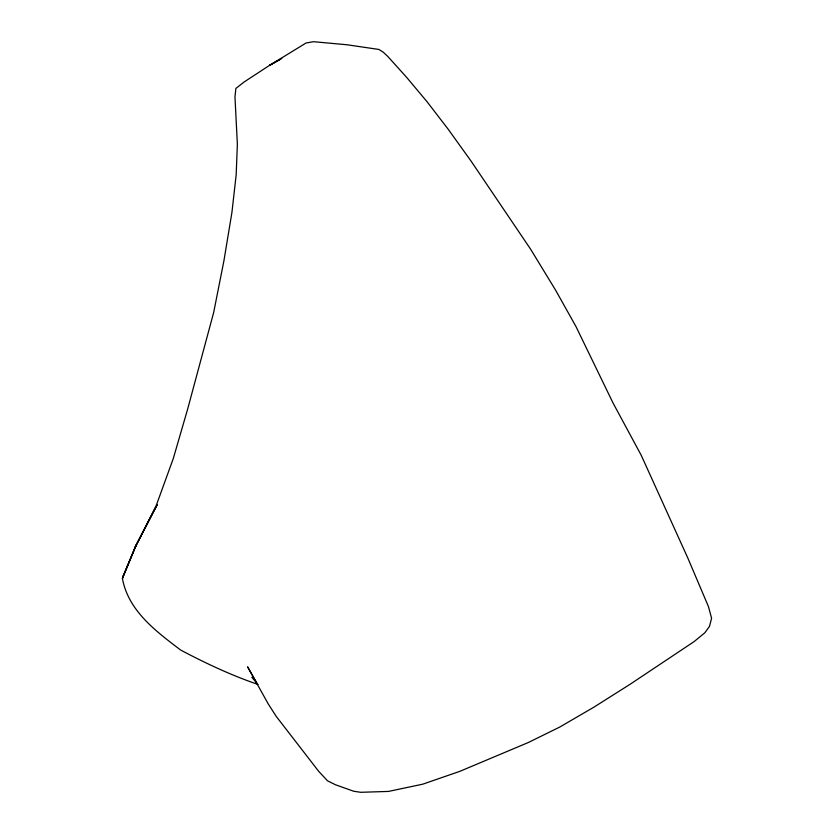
<?xml version="1.0" encoding="UTF-8"?>
<svg xmlns="http://www.w3.org/2000/svg" width="834" height="834" viewBox="0 0 834 834"><rect width="100%" height="100%" fill="white"/><g stroke="black" fill="none" stroke-linecap="round" stroke-linejoin="round"><path stroke-width="1.25" d="M280.453 59.224L269.591 65.333L244.289 81.868L235.876 88.425L234.969 96.963L237.367 144.24L236.178 174.754L231.946 212.274L223.95 260.615L213.65 312.594L187.535 409.504L173.253 458.648L156.156 505.727L135.327 546.843L122.41 578.473C128.321 610.905 156.031 631.328 180.644 650.04C205.602 663.249 231.352 675.352 258.071 684.474M281.767 58.474L269.591 65.333L306.088 42.982L313.594 41.7L347.152 44.786L378.917 49.456L383.192 52.146L387.747 56.41L406.512 77.208L426.998 101.675L448.119 129.134L471.325 161.473L530.622 249.22L555.569 290.117L575.908 326.417L613.042 403.01L641.2 455.228L687.862 558.113L708.42 606.516L711.59 618.213L709.494 626.397L704.772 632.839L694.055 641.638L630.108 684.266L594.131 707.034L559.739 727.071L528.308 742.521L459.857 771.335L422.765 784.179L388.488 791.424L360.695 792.3L353.731 791.257L335.497 784.773L327.543 780.822L318.776 771.45L276.148 716.281L268.1 703.688L247.594 666.825L256.966 683.286L251.858 677.333M123.119 576.054L122.41 578.473L136.182 545.04L157.303 504.507L135.327 546.843L136.182 545.04L123.119 576.054"/></g></svg>
